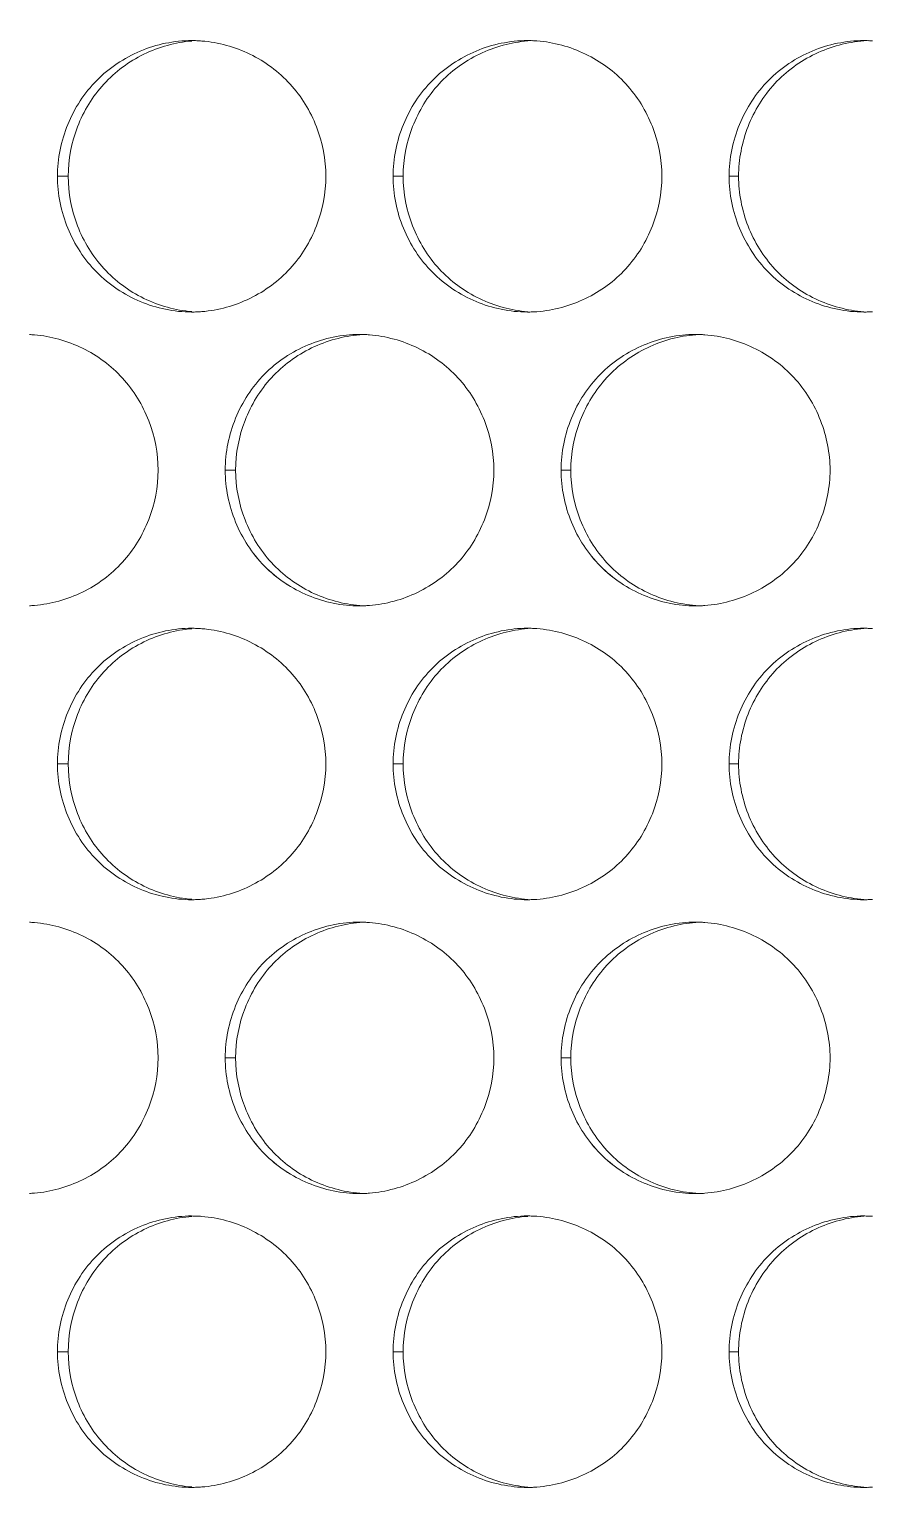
# Model space of a CAD drawing. Header units: millimetres. Extents: x 1177 to 4147, y 93 to 2194.
# Drawn here: x 1685.49 to 1704.14, y 1687.1 to 1719.58 of the extents above; entities that cross this region are included whole.
import ezdxf

# ---------------------------------------------------------------- set-up
doc = ezdxf.new("R2010")
doc.units = ezdxf.units.MM
doc.header["$LTSCALE"] = 0.1
doc.layers.get('0').update_dxf_attribs({"lineweight": 13})
doc.layers.add('标注', color=251, linetype='Continuous', lineweight=9)

msp = doc.modelspace()

# ---------------------------------------------------------------- linework, layer by layer
for radius, start, end in [(196.75, 204.56225, 43.01001), (177.334, 204.90538, 48.55999), (177.047, 204.9052, 48.6494), (168.077, 204.78787, 51.55568), (165.455, 204.70676, 52.44821), (156.5, 204.24844, 55.64881), (156.25, 204.23139, 55.74165), (155.11, 204.1505, 56.16753), (155, 204.14243, 56.20879)]:
    msp.add_arc((1812.49, 1686.895), radius, start, end)
at = {"layer": '标注'}
for p, q in [((1686.348, 1716.332), (1686.111, 1716.332)), ((1693.755, 1716.332), (1693.531, 1716.332)), ((1701.172, 1716.332), (1700.962, 1716.332)), ((1690.05, 1709.837), (1689.82, 1709.837)), ((1690.05, 1709.837), (1689.82, 1709.837)), ((1697.462, 1709.837), (1697.246, 1709.837)), ((1697.462, 1709.837), (1697.246, 1709.837)), ((1686.348, 1703.342), (1686.111, 1703.342)), ((1693.755, 1703.342), (1693.531, 1703.342)), ((1701.172, 1703.342), (1700.962, 1703.342)), ((1690.05, 1696.847), (1689.82, 1696.847)), ((1690.05, 1696.847), (1689.82, 1696.847)), ((1697.462, 1696.847), (1697.246, 1696.847)), ((1697.462, 1696.847), (1697.246, 1696.847)), ((1686.348, 1690.352), (1686.111, 1690.352)), ((1693.755, 1690.352), (1693.531, 1690.352)), ((1701.172, 1690.352), (1700.962, 1690.352))]:
    msp.add_line(p, q, dxfattribs=at)
for centre, radius, start, end in [((1689.078, 1716.538), 2.794, 87.6019, 89.9969), ((1689.076, 1716.499), 2.833, 85.4045, 87.6022), ((1696.502, 1716.531), 2.801, 87.7527, 89.9973), ((1696.501, 1716.495), 2.838, 85.6923, 87.753), ((1703.938, 1716.525), 2.807, 87.9025, 89.9977), ((1703.936, 1716.491), 2.842, 85.9783, 87.9027), ((1689.078, 1716.126), 2.794, 270.0031, 272.3981), ((1689.076, 1716.166), 2.833, 272.3978, 274.5955), ((1696.502, 1716.133), 2.801, 270.0027, 272.2473), ((1696.501, 1716.17), 2.838, 272.247, 274.3077), ((1703.938, 1716.139), 2.807, 270.0023, 272.0975), ((1703.936, 1716.174), 2.842, 272.0973, 274.0217), ((1685.367, 1710.006), 2.831, 85.2599, 87.5264), ((1685.367, 1710.006), 2.831, 85.2599, 87.5264), ((1692.789, 1710.039), 2.798, 87.6774, 89.9971), ((1692.789, 1710.039), 2.798, 87.6774, 89.9971), ((1692.787, 1710.001), 2.836, 85.5486, 87.6777), ((1692.787, 1710.001), 2.836, 85.5486, 87.6777), ((1700.219, 1710.033), 2.804, 87.8277, 89.9975), ((1700.219, 1710.033), 2.804, 87.8277, 89.9975), ((1700.217, 1709.997), 2.84, 85.8355, 87.828), ((1700.217, 1709.997), 2.84, 85.8355, 87.828), ((1685.367, 1709.668), 2.831, 272.4736, 274.7401), ((1685.367, 1709.668), 2.831, 272.4736, 274.7401), ((1692.789, 1709.635), 2.798, 270.0029, 272.3226), ((1692.789, 1709.635), 2.798, 270.0029, 272.3226), ((1692.787, 1709.673), 2.836, 272.3223, 274.4514), ((1692.787, 1709.673), 2.836, 272.3223, 274.4514), ((1700.219, 1709.641), 2.804, 270.0025, 272.1723), ((1700.219, 1709.641), 2.804, 270.0025, 272.1723), ((1700.217, 1709.677), 2.84, 272.172, 274.1645), ((1700.217, 1709.677), 2.84, 272.172, 274.1645), ((1689.078, 1703.548), 2.794, 87.6019, 89.9969), ((1689.076, 1703.508), 2.833, 85.4045, 87.6022), ((1696.502, 1703.541), 2.801, 87.7527, 89.9973), ((1696.501, 1703.504), 2.838, 85.6923, 87.753), ((1703.938, 1703.535), 2.807, 87.9025, 89.9977), ((1703.936, 1703.5), 2.842, 85.9783, 87.9027), ((1689.078, 1703.136), 2.794, 270.0031, 272.3981), ((1689.076, 1703.175), 2.833, 272.3978, 274.5955), ((1696.502, 1703.143), 2.801, 270.0027, 272.2473), ((1696.501, 1703.18), 2.838, 272.247, 274.3077), ((1703.938, 1703.149), 2.807, 270.0023, 272.0975), ((1703.936, 1703.184), 2.842, 272.0973, 274.0217), ((1685.367, 1697.016), 2.831, 85.2599, 87.5264), ((1685.367, 1697.016), 2.831, 85.2599, 87.5264), ((1692.789, 1697.049), 2.798, 87.6774, 89.9971), ((1692.789, 1697.049), 2.798, 87.6774, 89.9971), ((1692.787, 1697.011), 2.836, 85.5486, 87.6777), ((1692.787, 1697.011), 2.836, 85.5486, 87.6777), ((1700.219, 1697.043), 2.804, 87.8277, 89.9975), ((1700.219, 1697.043), 2.804, 87.8277, 89.9975), ((1700.217, 1697.007), 2.84, 85.8355, 87.828), ((1700.217, 1697.007), 2.84, 85.8355, 87.828), ((1685.367, 1696.678), 2.831, 272.4736, 274.7401), ((1685.367, 1696.678), 2.831, 272.4736, 274.7401), ((1692.789, 1696.644), 2.798, 270.0029, 272.3226), ((1692.789, 1696.644), 2.798, 270.0029, 272.3226), ((1692.787, 1696.682), 2.836, 272.3223, 274.4514), ((1692.787, 1696.682), 2.836, 272.3223, 274.4514), ((1700.219, 1696.651), 2.804, 270.0025, 272.1723), ((1700.219, 1696.651), 2.804, 270.0025, 272.1723), ((1700.217, 1696.686), 2.84, 272.172, 274.1645), ((1700.217, 1696.686), 2.84, 272.172, 274.1645), ((1689.078, 1690.557), 2.794, 87.6019, 89.9969), ((1689.076, 1690.518), 2.833, 85.4045, 87.6022), ((1696.502, 1690.551), 2.801, 87.7527, 89.9973), ((1696.501, 1690.514), 2.838, 85.6923, 87.753), ((1703.938, 1690.544), 2.807, 87.9025, 89.9977), ((1703.936, 1690.51), 2.842, 85.9783, 87.9027), ((1689.078, 1690.146), 2.794, 270.0031, 272.3981), ((1689.076, 1690.185), 2.833, 272.3978, 274.5955), ((1696.502, 1690.152), 2.801, 270.0027, 272.2473), ((1696.501, 1690.189), 2.838, 272.247, 274.3077), ((1703.938, 1690.159), 2.807, 270.0023, 272.0975), ((1703.936, 1690.193), 2.842, 272.0973, 274.0217)]:
    msp.add_arc(centre, radius, start, end, dxfattribs=at)
msp.add_spline([(2027.49, 1819.182), (1864.296, 1806.369), (1766.772, 1737.15), (1658.757, 1615.796), (1597.49, 1595.163)], degree=3, dxfattribs=at)
for points, knots in [([(1689.084, 1719.323), (1688.718, 1719.294), (1687.991, 1719.091), (1687.082, 1718.419), (1686.492, 1717.45), (1686.348, 1716.704), (1686.348, 1716.332)], [0, 0, 0, 0, 0.248698, 0.497934, 0.748447, 1, 1, 1, 1]), ([(1692.046, 1716.332), (1692.046, 1716.704), (1691.901, 1717.451), (1691.309, 1718.419), (1690.398, 1719.092), (1689.67, 1719.294), (1689.303, 1719.323)], [0, 0, 0, 0, 0.251294, 0.501718, 0.751079, 1, 1, 1, 1]), ([(1696.509, 1719.324), (1696.141, 1719.296), (1695.41, 1719.097), (1694.495, 1718.425), (1693.9, 1717.454), (1693.755, 1716.705), (1693.755, 1716.332)], [0, 0, 0, 0, 0.248852, 0.498158, 0.748599, 1, 1, 1, 1]), ([(1699.475, 1716.332), (1699.475, 1716.705), (1699.329, 1717.454), (1698.733, 1718.425), (1697.815, 1719.097), (1697.083, 1719.297), (1696.714, 1719.324)], [0, 0, 0, 0, 0.251145, 0.501497, 0.750925, 1, 1, 1, 1]), ([(1703.943, 1719.325), (1703.574, 1719.299), (1702.839, 1719.102), (1701.918, 1718.43), (1701.318, 1717.458), (1701.172, 1716.706), (1701.172, 1716.332)], [0, 0, 0, 0, 0.248996, 0.498369, 0.748741, 1, 1, 1, 1]), ([(1702.8, 1719.101), (1702.442, 1718.951), (1701.775, 1718.51), (1701.34, 1717.839), (1701.192, 1717.48)], [0, 0, 0, 0, 0.499334, 1, 1, 1, 1]), ([(1686.348, 1716.332), (1686.348, 1715.961), (1686.492, 1715.214), (1687.082, 1714.246), (1687.991, 1713.573), (1688.718, 1713.371), (1689.084, 1713.341)], [0, 0, 0, 0, 0.251553, 0.502066, 0.751302, 1, 1, 1, 1]), ([(1689.303, 1713.341), (1689.67, 1713.371), (1690.398, 1713.573), (1691.309, 1714.245), (1691.901, 1715.214), (1692.046, 1715.961), (1692.046, 1716.332)], [0, 0, 0, 0, 0.248921, 0.498282, 0.748706, 1, 1, 1, 1]), ([(1693.755, 1716.332), (1693.755, 1715.96), (1693.9, 1715.211), (1694.495, 1714.24), (1695.41, 1713.568), (1696.141, 1713.368), (1696.509, 1713.34)], [0, 0, 0, 0, 0.251401, 0.501842, 0.751148, 1, 1, 1, 1]), ([(1696.714, 1713.34), (1697.083, 1713.368), (1697.815, 1713.568), (1698.733, 1714.239), (1699.329, 1715.21), (1699.475, 1715.96), (1699.475, 1716.332)], [0, 0, 0, 0, 0.249075, 0.498503, 0.748855, 1, 1, 1, 1]), ([(1701.172, 1716.332), (1701.172, 1715.959), (1701.318, 1715.207), (1701.918, 1714.234), (1702.839, 1713.563), (1703.574, 1713.365), (1703.943, 1713.339)], [0, 0, 0, 0, 0.251259, 0.501631, 0.751004, 1, 1, 1, 1]), ([(1701.192, 1715.185), (1701.34, 1714.825), (1701.775, 1714.154), (1702.442, 1713.714), (1702.8, 1713.564)], [0, 0, 0, 0, 0.500666, 1, 1, 1, 1]), ([(1688.336, 1709.837), (1688.336, 1710.208), (1688.191, 1710.954), (1687.602, 1711.921), (1686.694, 1712.594), (1685.967, 1712.797), (1685.601, 1712.827)], [0, 0, 0, 0, 0.251371, 0.501834, 0.751159, 1, 1, 1, 1]), ([(1688.336, 1709.837), (1688.336, 1710.208), (1688.191, 1710.954), (1687.602, 1711.921), (1686.694, 1712.594), (1685.967, 1712.797), (1685.601, 1712.827)], [0, 0, 0, 0, 0.251371, 0.501834, 0.751159, 1, 1, 1, 1]), ([(1692.795, 1712.829), (1692.428, 1712.8), (1691.699, 1712.599), (1690.787, 1711.926), (1690.195, 1710.957), (1690.05, 1710.209), (1690.05, 1709.837)], [0, 0, 0, 0, 0.248776, 0.498047, 0.748524, 1, 1, 1, 1]), ([(1692.795, 1712.829), (1692.428, 1712.8), (1691.699, 1712.599), (1690.787, 1711.926), (1690.195, 1710.957), (1690.05, 1710.209), (1690.05, 1709.837)], [0, 0, 0, 0, 0.248776, 0.498047, 0.748524, 1, 1, 1, 1]), ([(1695.76, 1709.837), (1695.76, 1710.209), (1695.614, 1710.957), (1695.02, 1711.927), (1694.105, 1712.599), (1693.375, 1712.8), (1693.007, 1712.829)], [0, 0, 0, 0, 0.251218, 0.501606, 0.751001, 1, 1, 1, 1]), ([(1695.76, 1709.837), (1695.76, 1710.209), (1695.614, 1710.957), (1695.02, 1711.927), (1694.105, 1712.599), (1693.375, 1712.8), (1693.007, 1712.829)], [0, 0, 0, 0, 0.251218, 0.501606, 0.751001, 1, 1, 1, 1]), ([(1700.225, 1712.83), (1699.856, 1712.803), (1699.123, 1712.604), (1698.205, 1711.932), (1697.608, 1710.961), (1697.462, 1710.21), (1697.462, 1709.837)], [0, 0, 0, 0, 0.248925, 0.498265, 0.748671, 1, 1, 1, 1]), ([(1700.225, 1712.83), (1699.856, 1712.803), (1699.123, 1712.604), (1698.205, 1711.932), (1697.608, 1710.961), (1697.462, 1710.21), (1697.462, 1709.837)], [0, 0, 0, 0, 0.248925, 0.498265, 0.748671, 1, 1, 1, 1]), ([(1703.194, 1709.837), (1703.194, 1710.21), (1703.047, 1710.961), (1702.448, 1711.933), (1701.528, 1712.604), (1700.793, 1712.803), (1700.424, 1712.83)], [0, 0, 0, 0, 0.251074, 0.501391, 0.750853, 1, 1, 1, 1]), ([(1703.194, 1709.837), (1703.194, 1710.21), (1703.047, 1710.961), (1702.448, 1711.933), (1701.528, 1712.604), (1700.793, 1712.803), (1700.424, 1712.83)], [0, 0, 0, 0, 0.251074, 0.501391, 0.750853, 1, 1, 1, 1]), ([(1685.601, 1706.847), (1685.967, 1706.877), (1686.694, 1707.08), (1687.602, 1707.753), (1688.191, 1708.721), (1688.336, 1709.466), (1688.336, 1709.837)], [0, 0, 0, 0, 0.248841, 0.498166, 0.748629, 1, 1, 1, 1]), ([(1685.601, 1706.847), (1685.967, 1706.877), (1686.694, 1707.08), (1687.602, 1707.753), (1688.191, 1708.721), (1688.336, 1709.466), (1688.336, 1709.837)], [0, 0, 0, 0, 0.248841, 0.498166, 0.748629, 1, 1, 1, 1]), ([(1690.05, 1709.837), (1690.05, 1709.465), (1690.195, 1708.717), (1690.787, 1707.748), (1691.699, 1707.075), (1692.428, 1706.874), (1692.795, 1706.846)], [0, 0, 0, 0, 0.251476, 0.501953, 0.751224, 1, 1, 1, 1]), ([(1690.05, 1709.837), (1690.05, 1709.465), (1690.195, 1708.717), (1690.787, 1707.748), (1691.699, 1707.075), (1692.428, 1706.874), (1692.795, 1706.846)], [0, 0, 0, 0, 0.251476, 0.501953, 0.751224, 1, 1, 1, 1]), ([(1693.007, 1706.846), (1693.375, 1706.874), (1694.105, 1707.075), (1695.02, 1707.747), (1695.614, 1708.717), (1695.76, 1709.465), (1695.76, 1709.837)], [0, 0, 0, 0, 0.248999, 0.498394, 0.748782, 1, 1, 1, 1]), ([(1693.007, 1706.846), (1693.375, 1706.874), (1694.105, 1707.075), (1695.02, 1707.747), (1695.614, 1708.717), (1695.76, 1709.465), (1695.76, 1709.837)], [0, 0, 0, 0, 0.248999, 0.498394, 0.748782, 1, 1, 1, 1]), ([(1697.462, 1709.837), (1697.462, 1709.464), (1697.608, 1708.714), (1698.205, 1707.742), (1699.123, 1707.07), (1699.856, 1706.872), (1700.225, 1706.845)], [0, 0, 0, 0, 0.251329, 0.501735, 0.751075, 1, 1, 1, 1]), ([(1697.462, 1709.837), (1697.462, 1709.464), (1697.608, 1708.714), (1698.205, 1707.742), (1699.123, 1707.07), (1699.856, 1706.872), (1700.225, 1706.845)], [0, 0, 0, 0, 0.251329, 0.501735, 0.751075, 1, 1, 1, 1]), ([(1700.424, 1706.845), (1700.793, 1706.871), (1701.528, 1707.07), (1702.448, 1707.741), (1703.047, 1708.713), (1703.194, 1709.464), (1703.194, 1709.837)], [0, 0, 0, 0, 0.249147, 0.498609, 0.748926, 1, 1, 1, 1]), ([(1700.424, 1706.845), (1700.793, 1706.871), (1701.528, 1707.07), (1702.448, 1707.741), (1703.047, 1708.713), (1703.194, 1709.464), (1703.194, 1709.837)], [0, 0, 0, 0, 0.249147, 0.498609, 0.748926, 1, 1, 1, 1]), ([(1690.049, 1708.69), (1690.196, 1708.33), (1690.63, 1707.659), (1691.296, 1707.218), (1691.654, 1707.069)], [0, 0, 0, 0, 0.500865, 1, 1, 1, 1]), ([(1697.475, 1708.69), (1697.622, 1708.33), (1698.057, 1707.659), (1698.724, 1707.218), (1699.082, 1707.069)], [0, 0, 0, 0, 0.50073, 1, 1, 1, 1]), ([(1689.084, 1706.333), (1688.718, 1706.303), (1687.991, 1706.101), (1687.082, 1705.428), (1686.492, 1704.46), (1686.348, 1703.713), (1686.348, 1703.342)], [0, 0, 0, 0, 0.248698, 0.497934, 0.748447, 1, 1, 1, 1]), ([(1692.046, 1703.342), (1692.046, 1703.713), (1691.901, 1704.46), (1691.309, 1705.429), (1690.398, 1706.101), (1689.67, 1706.303), (1689.303, 1706.333)], [0, 0, 0, 0, 0.251294, 0.501718, 0.751079, 1, 1, 1, 1]), ([(1696.509, 1706.334), (1696.141, 1706.306), (1695.41, 1706.106), (1694.495, 1705.434), (1693.9, 1704.463), (1693.755, 1703.714), (1693.755, 1703.342)], [0, 0, 0, 0, 0.248852, 0.498158, 0.748599, 1, 1, 1, 1]), ([(1699.475, 1703.342), (1699.475, 1703.714), (1699.329, 1704.464), (1698.733, 1705.435), (1697.815, 1706.106), (1697.083, 1706.306), (1696.714, 1706.334)], [0, 0, 0, 0, 0.251145, 0.501497, 0.750925, 1, 1, 1, 1]), ([(1703.943, 1706.335), (1703.574, 1706.309), (1702.839, 1706.111), (1701.918, 1705.44), (1701.318, 1704.467), (1701.172, 1703.716), (1701.172, 1703.342)], [0, 0, 0, 0, 0.248996, 0.498369, 0.748741, 1, 1, 1, 1]), ([(1702.8, 1706.11), (1702.442, 1705.961), (1701.775, 1705.52), (1701.34, 1704.849), (1701.192, 1704.489)], [0, 0, 0, 0, 0.499334, 1, 1, 1, 1]), ([(1686.348, 1703.342), (1686.348, 1702.971), (1686.492, 1702.224), (1687.082, 1701.255), (1687.991, 1700.583), (1688.718, 1700.381), (1689.084, 1700.351)], [0, 0, 0, 0, 0.251553, 0.502066, 0.751302, 1, 1, 1, 1]), ([(1689.303, 1700.351), (1689.67, 1700.38), (1690.398, 1700.583), (1691.309, 1701.255), (1691.901, 1702.224), (1692.046, 1702.971), (1692.046, 1703.342)], [0, 0, 0, 0, 0.248921, 0.498282, 0.748706, 1, 1, 1, 1]), ([(1693.755, 1703.342), (1693.755, 1702.969), (1693.9, 1702.22), (1694.495, 1701.25), (1695.41, 1700.578), (1696.141, 1700.378), (1696.509, 1700.35)], [0, 0, 0, 0, 0.251401, 0.501842, 0.751148, 1, 1, 1, 1]), ([(1696.714, 1700.35), (1697.083, 1700.378), (1697.815, 1700.577), (1698.733, 1701.249), (1699.329, 1702.22), (1699.475, 1702.969), (1699.475, 1703.342)], [0, 0, 0, 0, 0.249075, 0.498503, 0.748855, 1, 1, 1, 1]), ([(1701.172, 1703.342), (1701.172, 1702.968), (1701.318, 1702.217), (1701.918, 1701.244), (1702.839, 1700.573), (1703.574, 1700.375), (1703.943, 1700.349)], [0, 0, 0, 0, 0.251259, 0.501631, 0.751004, 1, 1, 1, 1]), ([(1701.192, 1702.195), (1701.34, 1701.835), (1701.775, 1701.164), (1702.442, 1700.723), (1702.8, 1700.574)], [0, 0, 0, 0, 0.500666, 1, 1, 1, 1]), ([(1688.336, 1696.847), (1688.336, 1697.218), (1688.191, 1697.963), (1687.602, 1698.931), (1686.694, 1699.603), (1685.967, 1699.807), (1685.601, 1699.837)], [0, 0, 0, 0, 0.251371, 0.501834, 0.751159, 1, 1, 1, 1]), ([(1688.336, 1696.847), (1688.336, 1697.218), (1688.191, 1697.963), (1687.602, 1698.931), (1686.694, 1699.603), (1685.967, 1699.807), (1685.601, 1699.837)], [0, 0, 0, 0, 0.251371, 0.501834, 0.751159, 1, 1, 1, 1]), ([(1692.795, 1699.838), (1692.428, 1699.809), (1691.699, 1699.608), (1690.787, 1698.936), (1690.195, 1697.966), (1690.05, 1697.219), (1690.05, 1696.847)], [0, 0, 0, 0, 0.248776, 0.498047, 0.748524, 1, 1, 1, 1]), ([(1692.795, 1699.838), (1692.428, 1699.809), (1691.699, 1699.608), (1690.787, 1698.936), (1690.195, 1697.966), (1690.05, 1697.219), (1690.05, 1696.847)], [0, 0, 0, 0, 0.248776, 0.498047, 0.748524, 1, 1, 1, 1]), ([(1695.76, 1696.847), (1695.76, 1697.219), (1695.614, 1697.967), (1695.02, 1698.937), (1694.105, 1699.609), (1693.375, 1699.81), (1693.007, 1699.838)], [0, 0, 0, 0, 0.251218, 0.501606, 0.751001, 1, 1, 1, 1]), ([(1695.76, 1696.847), (1695.76, 1697.219), (1695.614, 1697.967), (1695.02, 1698.937), (1694.105, 1699.609), (1693.375, 1699.81), (1693.007, 1699.838)], [0, 0, 0, 0, 0.251218, 0.501606, 0.751001, 1, 1, 1, 1]), ([(1700.225, 1699.839), (1699.856, 1699.812), (1699.123, 1699.614), (1698.205, 1698.942), (1697.608, 1697.97), (1697.462, 1697.22), (1697.462, 1696.847)], [0, 0, 0, 0, 0.248925, 0.498265, 0.748671, 1, 1, 1, 1]), ([(1700.225, 1699.839), (1699.856, 1699.812), (1699.123, 1699.614), (1698.205, 1698.942), (1697.608, 1697.97), (1697.462, 1697.22), (1697.462, 1696.847)], [0, 0, 0, 0, 0.248925, 0.498265, 0.748671, 1, 1, 1, 1]), ([(1703.194, 1696.847), (1703.194, 1697.22), (1703.047, 1697.971), (1702.448, 1698.943), (1701.528, 1699.614), (1700.793, 1699.812), (1700.424, 1699.839)], [0, 0, 0, 0, 0.251074, 0.501391, 0.750853, 1, 1, 1, 1]), ([(1703.194, 1696.847), (1703.194, 1697.22), (1703.047, 1697.971), (1702.448, 1698.943), (1701.528, 1699.614), (1700.793, 1699.812), (1700.424, 1699.839)], [0, 0, 0, 0, 0.251074, 0.501391, 0.750853, 1, 1, 1, 1]), ([(1685.601, 1693.856), (1685.967, 1693.887), (1686.694, 1694.09), (1687.602, 1694.763), (1688.191, 1695.73), (1688.336, 1696.476), (1688.336, 1696.847)], [0, 0, 0, 0, 0.248841, 0.498166, 0.748629, 1, 1, 1, 1]), ([(1685.601, 1693.856), (1685.967, 1693.887), (1686.694, 1694.09), (1687.602, 1694.763), (1688.191, 1695.73), (1688.336, 1696.476), (1688.336, 1696.847)], [0, 0, 0, 0, 0.248841, 0.498166, 0.748629, 1, 1, 1, 1]), ([(1690.05, 1696.847), (1690.05, 1696.475), (1690.195, 1695.727), (1690.787, 1694.757), (1691.699, 1694.085), (1692.428, 1693.884), (1692.795, 1693.855)], [0, 0, 0, 0, 0.251476, 0.501953, 0.751224, 1, 1, 1, 1]), ([(1690.05, 1696.847), (1690.05, 1696.475), (1690.195, 1695.727), (1690.787, 1694.757), (1691.699, 1694.085), (1692.428, 1693.884), (1692.795, 1693.855)], [0, 0, 0, 0, 0.251476, 0.501953, 0.751224, 1, 1, 1, 1]), ([(1693.007, 1693.855), (1693.375, 1693.884), (1694.105, 1694.085), (1695.02, 1694.757), (1695.614, 1695.726), (1695.76, 1696.475), (1695.76, 1696.847)], [0, 0, 0, 0, 0.248999, 0.498394, 0.748782, 1, 1, 1, 1]), ([(1693.007, 1693.855), (1693.375, 1693.884), (1694.105, 1694.085), (1695.02, 1694.757), (1695.614, 1695.726), (1695.76, 1696.475), (1695.76, 1696.847)], [0, 0, 0, 0, 0.248999, 0.498394, 0.748782, 1, 1, 1, 1]), ([(1697.462, 1696.847), (1697.462, 1696.474), (1697.608, 1695.723), (1698.205, 1694.751), (1699.123, 1694.08), (1699.856, 1693.881), (1700.225, 1693.854)], [0, 0, 0, 0, 0.251329, 0.501735, 0.751075, 1, 1, 1, 1]), ([(1697.462, 1696.847), (1697.462, 1696.474), (1697.608, 1695.723), (1698.205, 1694.751), (1699.123, 1694.08), (1699.856, 1693.881), (1700.225, 1693.854)], [0, 0, 0, 0, 0.251329, 0.501735, 0.751075, 1, 1, 1, 1]), ([(1700.424, 1693.854), (1700.793, 1693.881), (1701.528, 1694.08), (1702.448, 1694.751), (1703.047, 1695.723), (1703.194, 1696.474), (1703.194, 1696.847)], [0, 0, 0, 0, 0.249147, 0.498609, 0.748926, 1, 1, 1, 1]), ([(1700.424, 1693.854), (1700.793, 1693.881), (1701.528, 1694.08), (1702.448, 1694.751), (1703.047, 1695.723), (1703.194, 1696.474), (1703.194, 1696.847)], [0, 0, 0, 0, 0.249147, 0.498609, 0.748926, 1, 1, 1, 1]), ([(1690.049, 1695.699), (1690.196, 1695.34), (1690.63, 1694.669), (1691.296, 1694.228), (1691.654, 1694.078)], [0, 0, 0, 0, 0.500865, 1, 1, 1, 1]), ([(1697.475, 1695.699), (1697.622, 1695.34), (1698.057, 1694.669), (1698.724, 1694.228), (1699.082, 1694.078)], [0, 0, 0, 0, 0.50073, 1, 1, 1, 1]), ([(1689.084, 1693.342), (1688.718, 1693.313), (1687.991, 1693.111), (1687.082, 1692.438), (1686.492, 1691.469), (1686.348, 1690.723), (1686.348, 1690.352)], [0, 0, 0, 0, 0.248698, 0.497934, 0.748447, 1, 1, 1, 1]), ([(1692.046, 1690.352), (1692.046, 1690.723), (1691.901, 1691.47), (1691.309, 1692.439), (1690.398, 1693.111), (1689.67, 1693.313), (1689.303, 1693.342)], [0, 0, 0, 0, 0.251294, 0.501718, 0.751079, 1, 1, 1, 1]), ([(1696.509, 1693.343), (1696.141, 1693.316), (1695.41, 1693.116), (1694.495, 1692.444), (1693.9, 1691.473), (1693.755, 1690.724), (1693.755, 1690.352)], [0, 0, 0, 0, 0.248852, 0.498158, 0.748599, 1, 1, 1, 1]), ([(1699.475, 1690.352), (1699.475, 1690.724), (1699.329, 1691.474), (1698.733, 1692.444), (1697.815, 1693.116), (1697.083, 1693.316), (1696.714, 1693.344)], [0, 0, 0, 0, 0.251145, 0.501497, 0.750925, 1, 1, 1, 1]), ([(1703.943, 1693.345), (1703.574, 1693.318), (1702.839, 1693.121), (1701.918, 1692.45), (1701.318, 1691.477), (1701.172, 1690.725), (1701.172, 1690.352)], [0, 0, 0, 0, 0.248996, 0.498369, 0.748741, 1, 1, 1, 1]), ([(1702.8, 1693.12), (1702.442, 1692.97), (1701.775, 1692.53), (1701.34, 1691.858), (1701.192, 1691.499)], [0, 0, 0, 0, 0.499334, 1, 1, 1, 1]), ([(1686.348, 1690.352), (1686.348, 1689.98), (1686.492, 1689.234), (1687.082, 1688.265), (1687.991, 1687.592), (1688.718, 1687.39), (1689.084, 1687.361)], [0, 0, 0, 0, 0.251553, 0.502066, 0.751302, 1, 1, 1, 1]), ([(1689.303, 1687.361), (1689.67, 1687.39), (1690.398, 1687.592), (1691.309, 1688.265), (1691.901, 1689.233), (1692.046, 1689.98), (1692.046, 1690.352)], [0, 0, 0, 0, 0.248921, 0.498282, 0.748706, 1, 1, 1, 1]), ([(1693.755, 1690.352), (1693.755, 1689.979), (1693.9, 1689.23), (1694.495, 1688.259), (1695.41, 1687.587), (1696.141, 1687.387), (1696.509, 1687.36)], [0, 0, 0, 0, 0.251401, 0.501842, 0.751148, 1, 1, 1, 1]), ([(1696.714, 1687.36), (1697.083, 1687.387), (1697.815, 1687.587), (1698.733, 1688.259), (1699.329, 1689.229), (1699.475, 1689.979), (1699.475, 1690.352)], [0, 0, 0, 0, 0.249075, 0.498503, 0.748855, 1, 1, 1, 1]), ([(1701.172, 1690.352), (1701.172, 1689.978), (1701.318, 1689.226), (1701.918, 1688.253), (1702.839, 1687.582), (1703.574, 1687.385), (1703.943, 1687.359)], [0, 0, 0, 0, 0.251259, 0.501631, 0.751004, 1, 1, 1, 1]), ([(1701.192, 1689.204), (1701.34, 1688.845), (1701.775, 1688.173), (1702.442, 1687.733), (1702.8, 1687.583)], [0, 0, 0, 0, 0.500666, 1, 1, 1, 1])]:
    msp.add_open_spline(points, degree=3, knots=knots, dxfattribs=at)
for points in [[(1689.078, 1719.332), (1688.692, 1719.332), (1688.299, 1719.25), (1687.943, 1719.101)], [(1696.503, 1719.332), (1696.116, 1719.332), (1695.723, 1719.25), (1695.367, 1719.101)], [(1703.938, 1719.332), (1703.551, 1719.332), (1703.157, 1719.25), (1702.8, 1719.101)], [(1687.943, 1719.101), (1687.586, 1718.951), (1687.251, 1718.728), (1686.979, 1718.453)], [(1695.367, 1719.101), (1695.009, 1718.951), (1694.673, 1718.728), (1694.401, 1718.453)], [(1686.979, 1718.453), (1686.706, 1718.177), (1686.487, 1717.839), (1686.34, 1717.48)], [(1694.401, 1718.453), (1694.127, 1718.177), (1693.908, 1717.839), (1693.76, 1717.48)], [(1686.34, 1717.48), (1686.192, 1717.119), (1686.111, 1716.722), (1686.111, 1716.332)], [(1693.76, 1717.48), (1693.612, 1717.119), (1693.531, 1716.722), (1693.531, 1716.332)], [(1701.192, 1717.48), (1701.044, 1717.119), (1700.962, 1716.722), (1700.962, 1716.332)], [(1686.111, 1716.332), (1686.111, 1715.942), (1686.192, 1715.546), (1686.34, 1715.185)], [(1693.531, 1716.332), (1693.531, 1715.942), (1693.612, 1715.546), (1693.76, 1715.185)], [(1700.962, 1716.332), (1700.962, 1715.942), (1701.044, 1715.546), (1701.192, 1715.185)], [(1686.34, 1715.185), (1686.487, 1714.826), (1686.706, 1714.488), (1686.979, 1714.212)], [(1693.76, 1715.185), (1693.908, 1714.826), (1694.127, 1714.488), (1694.401, 1714.212)], [(1686.979, 1714.212), (1687.251, 1713.936), (1687.586, 1713.714), (1687.943, 1713.564)], [(1694.401, 1714.212), (1694.673, 1713.936), (1695.009, 1713.714), (1695.367, 1713.564)], [(1687.943, 1713.564), (1688.299, 1713.415), (1688.692, 1713.332), (1689.078, 1713.332)], [(1695.367, 1713.564), (1695.723, 1713.415), (1696.116, 1713.332), (1696.503, 1713.332)], [(1702.8, 1713.564), (1703.157, 1713.415), (1703.551, 1713.332), (1703.938, 1713.332)], [(1692.789, 1712.837), (1692.403, 1712.837), (1692.01, 1712.754), (1691.654, 1712.605)], [(1692.789, 1712.837), (1692.403, 1712.837), (1692.01, 1712.754), (1691.654, 1712.605)], [(1700.219, 1712.837), (1699.832, 1712.837), (1699.439, 1712.755), (1699.082, 1712.605)], [(1700.219, 1712.837), (1699.832, 1712.837), (1699.439, 1712.755), (1699.082, 1712.605)], [(1691.654, 1712.605), (1691.296, 1712.456), (1690.961, 1712.233), (1690.688, 1711.958)], [(1691.654, 1712.605), (1691.296, 1712.456), (1690.961, 1712.233), (1690.688, 1711.958)], [(1699.082, 1712.605), (1698.724, 1712.456), (1698.389, 1712.233), (1698.116, 1711.958)], [(1699.082, 1712.605), (1698.724, 1712.456), (1698.389, 1712.233), (1698.116, 1711.958)], [(1690.688, 1711.958), (1690.415, 1711.682), (1690.196, 1711.344), (1690.049, 1710.984)], [(1690.688, 1711.958), (1690.415, 1711.682), (1690.196, 1711.344), (1690.049, 1710.984)], [(1698.116, 1711.958), (1697.842, 1711.682), (1697.622, 1711.344), (1697.475, 1710.984)], [(1698.116, 1711.958), (1697.842, 1711.682), (1697.622, 1711.344), (1697.475, 1710.984)], [(1690.049, 1710.984), (1689.901, 1710.624), (1689.82, 1710.227), (1689.82, 1709.837)], [(1690.049, 1710.984), (1689.901, 1710.624), (1689.82, 1710.227), (1689.82, 1709.837)], [(1697.475, 1710.984), (1697.327, 1710.624), (1697.246, 1710.227), (1697.246, 1709.837)], [(1697.475, 1710.984), (1697.327, 1710.624), (1697.246, 1710.227), (1697.246, 1709.837)], [(1689.82, 1709.837), (1689.82, 1709.447), (1689.901, 1709.051), (1690.049, 1708.69)], [(1689.82, 1709.837), (1689.82, 1709.447), (1689.901, 1709.051), (1690.049, 1708.69)], [(1697.246, 1709.837), (1697.246, 1709.447), (1697.327, 1709.051), (1697.475, 1708.69)], [(1697.246, 1709.837), (1697.246, 1709.447), (1697.327, 1709.051), (1697.475, 1708.69)], [(1690.049, 1708.69), (1690.196, 1708.331), (1690.415, 1707.992), (1690.688, 1707.716)], [(1697.475, 1708.69), (1697.622, 1708.33), (1697.842, 1707.992), (1698.116, 1707.716)], [(1690.688, 1707.716), (1690.961, 1707.441), (1691.296, 1707.218), (1691.654, 1707.069)], [(1698.116, 1707.716), (1698.389, 1707.441), (1698.724, 1707.218), (1699.082, 1707.069)], [(1691.654, 1707.069), (1692.01, 1706.92), (1692.403, 1706.837), (1692.789, 1706.837)], [(1691.654, 1707.069), (1692.01, 1706.92), (1692.403, 1706.837), (1692.789, 1706.837)], [(1699.082, 1707.069), (1699.439, 1706.92), (1699.832, 1706.837), (1700.219, 1706.837)], [(1699.082, 1707.069), (1699.439, 1706.92), (1699.832, 1706.837), (1700.219, 1706.837)], [(1689.078, 1706.342), (1688.692, 1706.342), (1688.299, 1706.259), (1687.943, 1706.11)], [(1696.503, 1706.342), (1696.116, 1706.342), (1695.723, 1706.259), (1695.367, 1706.11)], [(1703.938, 1706.342), (1703.551, 1706.342), (1703.157, 1706.259), (1702.8, 1706.11)], [(1687.943, 1706.11), (1687.586, 1705.96), (1687.251, 1705.738), (1686.979, 1705.463)], [(1695.367, 1706.11), (1695.009, 1705.961), (1694.673, 1705.738), (1694.401, 1705.463)], [(1686.979, 1705.463), (1686.706, 1705.187), (1686.487, 1704.848), (1686.34, 1704.489)], [(1694.401, 1705.463), (1694.127, 1705.187), (1693.908, 1704.848), (1693.76, 1704.489)], [(1686.34, 1704.489), (1686.192, 1704.128), (1686.111, 1703.732), (1686.111, 1703.342)], [(1693.76, 1704.489), (1693.612, 1704.128), (1693.531, 1703.732), (1693.531, 1703.342)], [(1701.192, 1704.489), (1701.044, 1704.128), (1700.962, 1703.732), (1700.962, 1703.342)], [(1686.111, 1703.342), (1686.111, 1702.952), (1686.192, 1702.555), (1686.34, 1702.195)], [(1693.531, 1703.342), (1693.531, 1702.952), (1693.612, 1702.555), (1693.76, 1702.195)], [(1700.962, 1703.342), (1700.962, 1702.952), (1701.044, 1702.555), (1701.192, 1702.195)], [(1686.34, 1702.195), (1686.487, 1701.835), (1686.706, 1701.497), (1686.979, 1701.221)], [(1693.76, 1702.195), (1693.908, 1701.835), (1694.127, 1701.497), (1694.401, 1701.221)], [(1686.979, 1701.221), (1687.251, 1700.946), (1687.586, 1700.723), (1687.943, 1700.574)], [(1694.401, 1701.221), (1694.673, 1700.946), (1695.009, 1700.723), (1695.367, 1700.574)], [(1687.943, 1700.574), (1688.299, 1700.425), (1688.692, 1700.342), (1689.078, 1700.342)], [(1695.367, 1700.574), (1695.723, 1700.424), (1696.116, 1700.342), (1696.503, 1700.342)], [(1702.8, 1700.574), (1703.157, 1700.424), (1703.551, 1700.342), (1703.938, 1700.342)], [(1692.789, 1699.847), (1692.403, 1699.847), (1692.01, 1699.764), (1691.654, 1699.615)], [(1692.789, 1699.847), (1692.403, 1699.847), (1692.01, 1699.764), (1691.654, 1699.615)], [(1700.219, 1699.847), (1699.832, 1699.847), (1699.439, 1699.764), (1699.082, 1699.615)], [(1700.219, 1699.847), (1699.832, 1699.847), (1699.439, 1699.764), (1699.082, 1699.615)], [(1691.654, 1699.615), (1691.296, 1699.465), (1690.961, 1699.243), (1690.688, 1698.967)], [(1691.654, 1699.615), (1691.296, 1699.465), (1690.961, 1699.243), (1690.688, 1698.967)], [(1699.082, 1699.615), (1698.724, 1699.465), (1698.389, 1699.243), (1698.116, 1698.967)], [(1699.082, 1699.615), (1698.724, 1699.465), (1698.389, 1699.243), (1698.116, 1698.967)], [(1690.688, 1698.967), (1690.415, 1698.691), (1690.196, 1698.353), (1690.049, 1697.994)], [(1690.688, 1698.967), (1690.415, 1698.691), (1690.196, 1698.353), (1690.049, 1697.994)], [(1698.116, 1698.967), (1697.842, 1698.691), (1697.622, 1698.353), (1697.475, 1697.994)], [(1698.116, 1698.967), (1697.842, 1698.691), (1697.622, 1698.353), (1697.475, 1697.994)], [(1690.049, 1697.994), (1689.901, 1697.633), (1689.82, 1697.237), (1689.82, 1696.847)], [(1690.049, 1697.994), (1689.901, 1697.633), (1689.82, 1697.237), (1689.82, 1696.847)], [(1697.475, 1697.994), (1697.327, 1697.633), (1697.246, 1697.237), (1697.246, 1696.847)], [(1697.475, 1697.994), (1697.327, 1697.633), (1697.246, 1697.237), (1697.246, 1696.847)], [(1689.82, 1696.847), (1689.82, 1696.457), (1689.901, 1696.06), (1690.049, 1695.699)], [(1689.82, 1696.847), (1689.82, 1696.457), (1689.901, 1696.06), (1690.049, 1695.699)], [(1697.246, 1696.847), (1697.246, 1696.457), (1697.327, 1696.06), (1697.475, 1695.699)], [(1697.246, 1696.847), (1697.246, 1696.457), (1697.327, 1696.06), (1697.475, 1695.699)], [(1690.049, 1695.699), (1690.196, 1695.34), (1690.415, 1695.002), (1690.688, 1694.726)], [(1697.475, 1695.699), (1697.622, 1695.34), (1697.842, 1695.002), (1698.116, 1694.726)], [(1690.688, 1694.726), (1690.961, 1694.451), (1691.296, 1694.228), (1691.654, 1694.078)], [(1698.116, 1694.726), (1698.389, 1694.451), (1698.724, 1694.228), (1699.082, 1694.078)], [(1691.654, 1694.078), (1692.01, 1693.929), (1692.403, 1693.847), (1692.789, 1693.847)], [(1691.654, 1694.078), (1692.01, 1693.929), (1692.403, 1693.847), (1692.789, 1693.847)], [(1699.082, 1694.078), (1699.439, 1693.929), (1699.832, 1693.847), (1700.219, 1693.847)], [(1699.082, 1694.078), (1699.439, 1693.929), (1699.832, 1693.847), (1700.219, 1693.847)], [(1689.078, 1693.352), (1688.692, 1693.352), (1688.299, 1693.269), (1687.943, 1693.12)], [(1696.503, 1693.352), (1696.116, 1693.352), (1695.723, 1693.269), (1695.367, 1693.12)], [(1703.938, 1693.352), (1703.551, 1693.352), (1703.157, 1693.269), (1702.8, 1693.12)], [(1687.943, 1693.12), (1687.586, 1692.97), (1687.251, 1692.747), (1686.979, 1692.472)], [(1695.367, 1693.12), (1695.009, 1692.97), (1694.673, 1692.748), (1694.401, 1692.472)], [(1686.979, 1692.472), (1686.706, 1692.196), (1686.487, 1691.858), (1686.34, 1691.499)], [(1694.401, 1692.472), (1694.127, 1692.196), (1693.908, 1691.858), (1693.76, 1691.499)], [(1686.34, 1691.499), (1686.192, 1691.138), (1686.111, 1690.741), (1686.111, 1690.352)], [(1693.76, 1691.499), (1693.612, 1691.138), (1693.531, 1690.741), (1693.531, 1690.352)], [(1701.192, 1691.499), (1701.044, 1691.138), (1700.962, 1690.742), (1700.962, 1690.352)], [(1686.111, 1690.352), (1686.111, 1689.962), (1686.192, 1689.565), (1686.34, 1689.204)], [(1693.531, 1690.352), (1693.531, 1689.962), (1693.612, 1689.565), (1693.76, 1689.204)], [(1700.962, 1690.352), (1700.962, 1689.962), (1701.044, 1689.565), (1701.192, 1689.204)], [(1686.34, 1689.204), (1686.487, 1688.845), (1686.706, 1688.507), (1686.979, 1688.231)], [(1693.76, 1689.204), (1693.908, 1688.845), (1694.127, 1688.507), (1694.401, 1688.231)], [(1686.979, 1688.231), (1687.251, 1687.956), (1687.586, 1687.733), (1687.943, 1687.583)], [(1694.401, 1688.231), (1694.673, 1687.955), (1695.009, 1687.733), (1695.367, 1687.583)], [(1687.943, 1687.583), (1688.299, 1687.434), (1688.692, 1687.352), (1689.078, 1687.352)], [(1695.367, 1687.583), (1695.723, 1687.434), (1696.116, 1687.352), (1696.503, 1687.352)], [(1702.8, 1687.583), (1703.157, 1687.434), (1703.551, 1687.352), (1703.938, 1687.352)]]:
    msp.add_open_spline(points, degree=3, dxfattribs=at)

doc.saveas('drawing.dxf')
